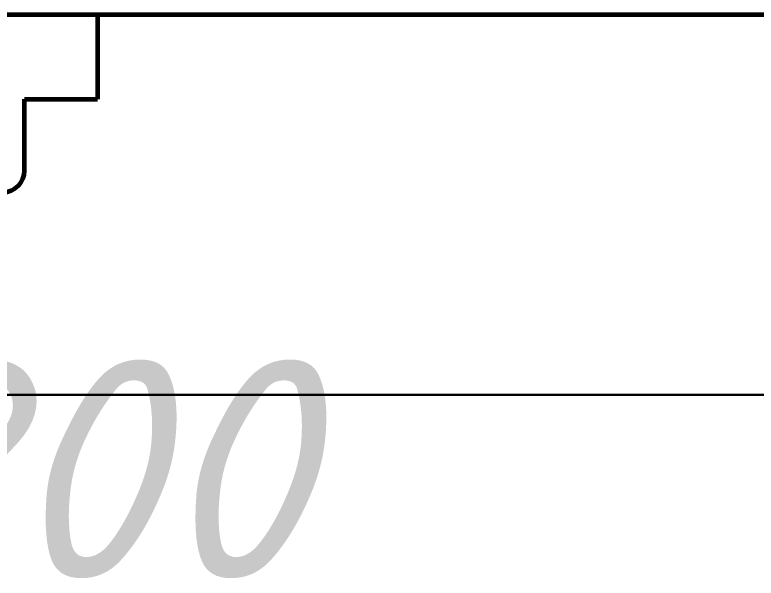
# Model space of a CAD drawing. Header units: millimetres. Extents: x 0 to 53000, y -591 to 24400.
# Drawn here: x 24692.3 to 24743.2, y 2659 to 2697.6 of the extents above; entities that cross this region are included whole.
import ezdxf
from ezdxf.enums import TextEntityAlignment as Align

# ---------------------------------------------------------------- set-up
doc = ezdxf.new("R2010")
doc.units = ezdxf.units.MM
doc.linetypes.add('K5LT_BASIC', pattern=[0])
doc.layers.add('КК перф 40х60', color=6, linetype='Continuous', lineweight=30)
doc.layers.add('Основная', color=7, linetype='Continuous', lineweight=30)
doc.styles.add('текст', font='isocpeui.ttf')

# ---------------------------------------------------------------- blocks, each defined once
blk = doc.blocks.new('Программируемое реле ПР102')
at = {"layer": 'Основная', "linetype": 'K5LT_BASIC', "lineweight": 60}
for p, q in [((116.764, -44.85), (0.236, -44.85)), ((70.9, -44.85), (70.9, -50.629)), ((65.9, -55.529), (65.9, -50.629)), ((65.9, -50.629), (70.9, -50.629))]:
    blk.add_line(p, q, dxfattribs=at)
blk.add_arc((64.4, -55.529), 1.5, 270, 0, dxfattribs=at)
at = {"layer": 'Основная', "style": 'текст'}
blk.add_attdef('№', text='', height=40, dxfattribs=at).set_placement((57, -88), align=Align.MIDDLE_CENTER)

msp = doc.modelspace()

# ---------------------------------------------------------------- linework, layer by layer
at = {"layer": 'КК перф 40х60'}
msp.add_line((24542.11543, 2671.56854), (25012.11543, 2671.56854), dxfattribs=at)

# ---------------------------------------------------------------- block references
at = {"layer": 'Основная'}
ref = msp.add_blockref('Программируемое реле ПР102', (24627.11543, 2742.5), dxfattribs=at)
ref.add_attrib('№', 'ПР200', dxfattribs={"layer": '0', "height": 15, "style": 'текст'}).set_placement((24684.11543, 2654.5), align=Align.BOTTOM_CENTER)

doc.saveas('drawing.dxf')
